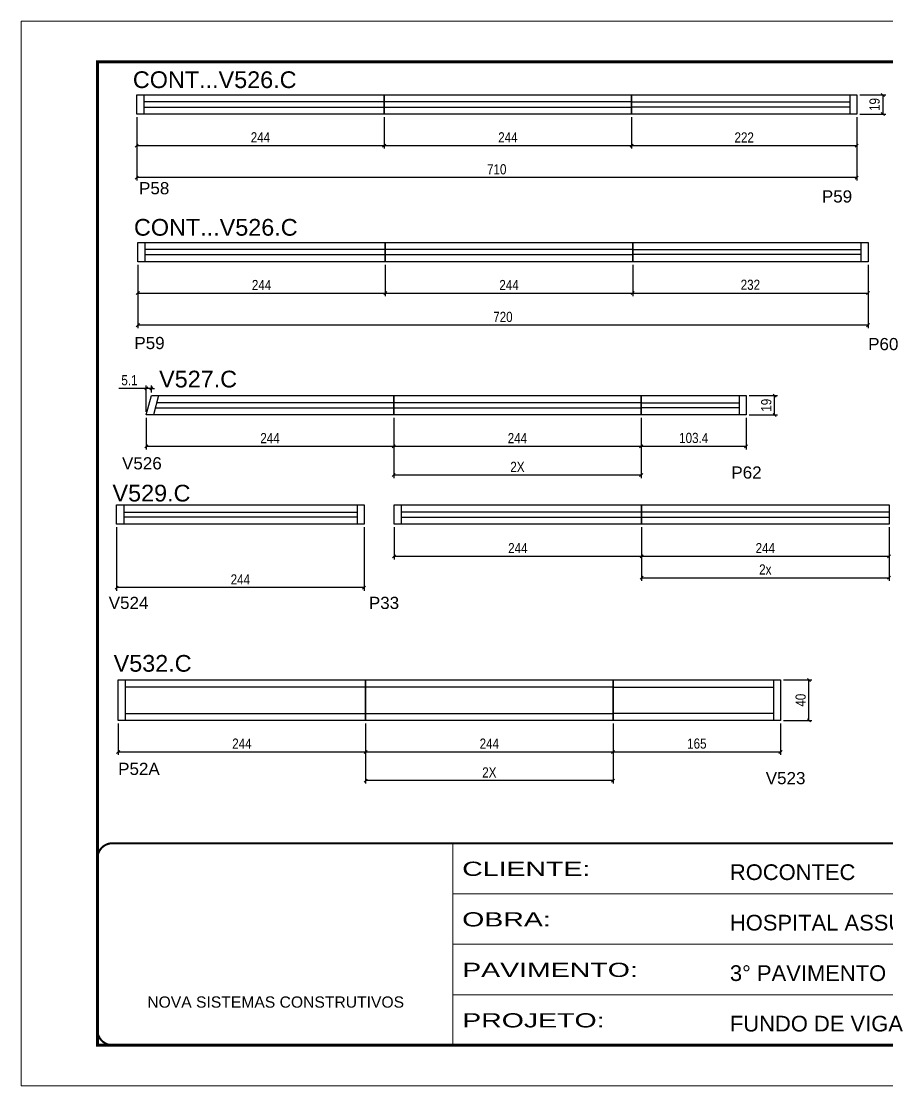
# Model space of a CAD drawing. Extents: x 2216 to 194001, y 226 to 38185.
# Drawn here: x 3815 to 4668, y 1375 to 2425 of the extents above; entities that cross this region are included whole.
import ezdxf

# ---------------------------------------------------------------- set-up
doc = ezdxf.new("R2010")
doc.units = 0
doc.linetypes.add('CONTINUO', pattern=[0])
doc.linetypes.add('DASHED', pattern=[0.75, 0.5, -0.25])
doc.layers.add('00 - FELIPE', color=2, linetype='Continuous', plot=False)
for name, color, linetype in [('5', 5, 'Continuous'), ('COTA', 241, 'Continuous'), ('NOMENCLATURA', 7, 'Continuous'), ('Painéis', 200, 'Continuous'), ('SARR_2.2x7', 40, 'Continuous')]:
    doc.layers.add(name, color=color, linetype=linetype)
for name, color, linetype, lineweight in [('Folhas', 255, 'Continuous', 9), ('Romaneio', 3, 'Continuous', 13), ('SARRAFO DE PRESSAO', 251, 'DASHED', 9)]:
    doc.layers.add(name, color=color, linetype=linetype, lineweight=lineweight)
doc.styles.add('ARIAL', font='arial.ttf')
doc.styles.add('COTA TECNICA', font='techl___.ttf', dxfattribs={"height": 10})
doc.styles.add('COTA TECNICA-50', font='techl___.ttf', dxfattribs={"height": 10})
doc.styles.get("Standard").update_dxf_attribs({"font": 'arial.ttf'})
doc.styles.add('Tecnologia', font='')
doc.styles.get('Tecnologia').set_extended_font_data('Forgotten Futurist')
doc.dimstyles.new('COTA PAINEL-50', dxfattribs={"dimtxt": 10, "dimasz": 3, "dimexe": 3, "dimexo": 3, "dimgap": 3, "dimtad": 1, "dimdec": 1, "dimzin": 12, "dimdsep": 46, "dimtxsty": 'COTA TECNICA-50', "dimblk1": 'OBLIQUE', "dimblk2": 'OBLIQUE', "dimsah": 1, "dimcen": 0.9, "dimclrd": 4, "dimclre": 4, "dimclrt": 240, "dimadec": 1, "dimazin": 3, "dimtfac": 1, "dimtdec": 1, "dimtmove": 0, "dimatfit": 3, "dimfxl": 1, "dimtolj": 1, "dimtzin": 12, "dimarcsym": 0})
doc.dimstyles.new('PAINEL', dxfattribs={"dimtxt": 10, "dimasz": 3, "dimexe": 3, "dimexo": 3, "dimgap": 3, "dimtad": 1, "dimdec": 1, "dimzin": 12, "dimdsep": 46, "dimtxsty": 'COTA TECNICA', "dimblk1": 'OBLIQUE', "dimblk2": 'OBLIQUE', "dimsah": 1, "dimcen": 0.9, "dimclrd": 4, "dimclre": 4, "dimclrt": 240, "dimadec": 1, "dimazin": 3, "dimtfac": 1, "dimtdec": 1, "dimtmove": 0, "dimatfit": 3, "dimfxl": 1, "dimtolj": 1, "dimtzin": 12, "dimarcsym": 0})

# ---------------------------------------------------------------- blocks, each defined once
blk = doc.blocks.new('9999999999')
at = {"color": 30, "linetype": 'CONTINUO'}
for p, q in [((98564.6, 34230.2), (98564.6, 34429.4)), ((98564.6, 34379.6), (99584, 34379.6)), ((98564.6, 34329.8), (99488, 34329.8)), ((99584, 34329.8), (99488, 34329.8)), ((99488, 34329.8), (99488, 34230.2)), ((98564.6, 34280), (99488, 34280))]:
    blk.add_line(p, q, dxfattribs=at)
at = {"color": 30, "linetype": 'CONTINUO', "const_width": 2}
blk.add_lwpolyline([(99584, 34230.2), (99584, 34414.4, 0.414214), (99569, 34429.4), (98229, 34429.4, 0.414214), (98214, 34414.4), (98214, 34245.2, 0.414214), (98229, 34230.2), (99584, 34230.2)], format="xyb", dxfattribs=at)
at = {"layer": 'Folhas'}
blk.add_lwpolyline([(98139, 34190.2), (99624, 34190.2), (99624, 35240.2), (98139, 35240.2)], close=True, dxfattribs=at)
at = {"layer": 'Folhas', "color": 30, "const_width": 3}
blk.add_lwpolyline([(98214, 34230.2), (99584, 34230.2), (99584, 35200.2), (98214, 35200.2)], close=True, dxfattribs=at)
at = {"color": 7, "linetype": 'Continuous', "ltscale": 5, "style": 'ARIAL'}
for s, height, p in [('ROCONTEC', 15.48, (98837.7, 34393.1)), ('HOSPITAL ASSUNÇÃO', 15.483, (98837.7, 34343.3)), ('3° PAVIMENTO', 15.483, (98837.7, 34293.5)), ('NOVA SISTEMAS CONSTRUTIVOS', 11.059, (98263.2, 34267.2)), ('FUNDO DE VIGA', 15.483, (98837.7, 34243.7))]:
    blk.add_text(s, height=height, dxfattribs=at).set_placement(p)
at = {"layer": 'Folhas', "color": 7, "style": 'Tecnologia', "width": 1.5}
for s, p in [('CLIENTE:', (98573.7, 34397.2)), ('OBRA:', (98573.7, 34347.3)), ('PAVIMENTO:', (98573.7, 34297.5)), ('PROJETO:', (98573.7, 34247.7))]:
    blk.add_text(s, height=14, dxfattribs=at).set_placement(p)
blk = doc.blocks.new('_Oblique')
at = {"color": 0, "linetype": 'ByBlock', "lineweight": -2}
blk.add_line((-0.5, -0.5), (0.5, 0.5), dxfattribs=at)
blk = doc.blocks.new('*D147')
at = {"layer": 'COTA', "color": 4, "linetype": 'ByBlock', "lineweight": -2, "transparency": 16777216}
for p, q in [((4416.5, 2330.1), (4416.5, 2299.1)), ((4638.5, 2330.1), (4638.5, 2299.1)), ((4416.5, 2302.1), (4638.5, 2302.1))]:
    blk.add_line(p, q, dxfattribs=at)
at = {"layer": 'Defpoints', "color": 0, "linetype": 'ByBlock', "transparency": 16777216}
for p in [(4416.5, 2333.1), (4638.5, 2333.1), (4638.5, 2302.1)]:
    blk.add_point(p, dxfattribs=at)
at = {"layer": 'COTA', "color": 4, "linetype": 'ByBlock', "lineweight": -2, "transparency": 16777216, "xscale": 3, "yscale": 3, "zscale": 3, "rotation": 180}
blk.add_blockref('_Oblique', (4416.5, 2302.1), dxfattribs=at)
at = {"layer": 'COTA', "color": 4, "linetype": 'ByBlock', "lineweight": -2, "transparency": 16777216, "xscale": 3, "yscale": 3, "zscale": 3}
blk.add_blockref('_Oblique', (4638.5, 2302.1), dxfattribs=at)
at = {"layer": 'COTA', "color": 240, "linetype": 'ByBlock', "transparency": 16777216, "insert": (4527.5, 2310.1), "char_height": 10, "attachment_point": 5, "style": 'COTA TECNICA-50'}
blk.add_mtext('\\A1;222', dxfattribs=at)
blk = doc.blocks.new('*D148')
at = {"layer": 'Defpoints', "color": 0, "linetype": 'ByBlock', "transparency": 16777216}
for p in [(3928.5, 2333.1), (4172.5, 2333.1), (4172.5, 2302.1)]:
    blk.add_point(p, dxfattribs=at)
at = {"layer": 'Romaneio', "color": 4, "linetype": 'ByBlock', "lineweight": -2, "transparency": 16777216}
for p, q in [((3928.5, 2330.1), (3928.5, 2299.1)), ((4172.5, 2330.1), (4172.5, 2299.1)), ((3928.5, 2302.1), (4172.5, 2302.1))]:
    blk.add_line(p, q, dxfattribs=at)
at = {"layer": 'Romaneio', "color": 4, "linetype": 'ByBlock', "lineweight": -2, "transparency": 16777216, "xscale": 3, "yscale": 3, "zscale": 3, "rotation": 180}
blk.add_blockref('_Oblique', (3928.5, 2302.1), dxfattribs=at)
at = {"layer": 'Romaneio', "color": 4, "linetype": 'ByBlock', "lineweight": -2, "transparency": 16777216, "xscale": 3, "yscale": 3, "zscale": 3}
blk.add_blockref('_Oblique', (4172.5, 2302.1), dxfattribs=at)
at = {"layer": 'Romaneio', "color": 240, "linetype": 'ByBlock', "transparency": 16777216, "insert": (4050.5, 2310.2), "char_height": 10, "attachment_point": 5, "style": 'COTA TECNICA-50'}
blk.add_mtext('\\A1;244', dxfattribs=at)
blk = doc.blocks.new('*D29')
at = {"layer": 'Defpoints', "color": 0, "linetype": 'ByBlock', "transparency": 16777216}
for p in [(4172.5, 2333.1), (4416.5, 2333.1), (4416.5, 2302.1)]:
    blk.add_point(p, dxfattribs=at)
at = {"layer": 'Romaneio', "color": 4, "linetype": 'ByBlock', "lineweight": -2, "transparency": 16777216}
for p, q in [((4172.5, 2330.1), (4172.5, 2299.1)), ((4416.5, 2330.1), (4416.5, 2299.1)), ((4172.5, 2302.1), (4416.5, 2302.1))]:
    blk.add_line(p, q, dxfattribs=at)
at = {"layer": 'Romaneio', "color": 4, "linetype": 'ByBlock', "lineweight": -2, "transparency": 16777216, "xscale": 3, "yscale": 3, "zscale": 3, "rotation": 180}
blk.add_blockref('_Oblique', (4172.5, 2302.1), dxfattribs=at)
at = {"layer": 'Romaneio', "color": 4, "linetype": 'ByBlock', "lineweight": -2, "transparency": 16777216, "xscale": 3, "yscale": 3, "zscale": 3}
blk.add_blockref('_Oblique', (4416.5, 2302.1), dxfattribs=at)
at = {"layer": 'Romaneio', "color": 240, "linetype": 'ByBlock', "transparency": 16777216, "insert": (4294.5, 2310.2), "char_height": 10, "attachment_point": 5, "style": 'COTA TECNICA-50'}
blk.add_mtext('\\A1;244', dxfattribs=at)
blk = doc.blocks.new('*D30')
at = {"layer": 'COTA', "color": 4, "linetype": 'ByBlock', "lineweight": -2, "transparency": 16777216}
for p, q in [((3928.5, 2330.1), (3928.5, 2267.5)), ((4638.5, 2330.1), (4638.5, 2267.5)), ((4638.5, 2270.5), (3928.5, 2270.5))]:
    blk.add_line(p, q, dxfattribs=at)
at = {"layer": 'Defpoints', "color": 0, "linetype": 'ByBlock', "transparency": 16777216}
for p in [(3928.5, 2333.1), (4638.5, 2333.1), (3928.5, 2270.5)]:
    blk.add_point(p, dxfattribs=at)
at = {"layer": 'COTA', "color": 4, "linetype": 'ByBlock', "lineweight": -2, "transparency": 16777216, "xscale": 3, "yscale": 3, "zscale": 3, "rotation": 180}
blk.add_blockref('_Oblique', (3928.5, 2270.5), dxfattribs=at)
at = {"layer": 'COTA', "color": 4, "linetype": 'ByBlock', "lineweight": -2, "transparency": 16777216, "xscale": 3, "yscale": 3, "zscale": 3}
blk.add_blockref('_Oblique', (4638.5, 2270.5), dxfattribs=at)
at = {"layer": 'COTA', "color": 240, "linetype": 'ByBlock', "transparency": 16777216, "insert": (4283.5, 2278.6), "char_height": 10, "attachment_point": 5, "style": 'COTA TECNICA-50'}
blk.add_mtext('\\A1;710', dxfattribs=at)
blk = doc.blocks.new('*D149')
at = {"layer": 'COTA', "color": 4, "linetype": 'ByBlock', "lineweight": -2, "transparency": 16777216}
for p, q in [((4641.5, 2352.1), (4667.2, 2352.1)), ((4664.2, 2352.1), (4664.2, 2333.1)), ((4641.5, 2333.1), (4667.2, 2333.1))]:
    blk.add_line(p, q, dxfattribs=at)
at = {"layer": 'Defpoints', "color": 0, "linetype": 'ByBlock', "transparency": 16777216}
for p in [(4638.5, 2352.1), (4638.5, 2333.1), (4664.2, 2333.1)]:
    blk.add_point(p, dxfattribs=at)
at = {"layer": 'COTA', "color": 4, "linetype": 'ByBlock', "lineweight": -2, "transparency": 16777216, "xscale": 3, "yscale": 3, "zscale": 3}
for p, rotation in [((4664.2, 2352.1), 90), ((4664.2, 2333.1), 270)]:
    blk.add_blockref('_Oblique', p, dxfattribs=dict(at, rotation=rotation))
at = {"layer": 'COTA', "color": 240, "linetype": 'ByBlock', "transparency": 16777216, "insert": (4656.1, 2342.6), "char_height": 10, "attachment_point": 5, "rotation": 90, "style": 'COTA TECNICA-50'}
blk.add_mtext('\\A1;19', dxfattribs=at)
blk = doc.blocks.new('*D150')
at = {"layer": 'COTA', "color": 4, "linetype": 'ByBlock', "lineweight": -2, "transparency": 16777216}
for p, q in [((4417.6, 2184.5), (4417.6, 2153.5)), ((4649.6, 2184.5), (4649.6, 2153.5)), ((4417.6, 2156.5), (4649.6, 2156.5))]:
    blk.add_line(p, q, dxfattribs=at)
at = {"layer": 'Defpoints', "color": 0, "linetype": 'ByBlock', "transparency": 16777216}
for p in [(4417.6, 2187.5), (4649.6, 2187.5), (4649.6, 2156.5)]:
    blk.add_point(p, dxfattribs=at)
at = {"layer": 'COTA', "color": 4, "linetype": 'ByBlock', "lineweight": -2, "transparency": 16777216, "xscale": 3, "yscale": 3, "zscale": 3, "rotation": 180}
blk.add_blockref('_Oblique', (4417.6, 2156.5), dxfattribs=at)
at = {"layer": 'COTA', "color": 4, "linetype": 'ByBlock', "lineweight": -2, "transparency": 16777216, "xscale": 3, "yscale": 3, "zscale": 3}
blk.add_blockref('_Oblique', (4649.6, 2156.5), dxfattribs=at)
at = {"layer": 'COTA', "color": 240, "linetype": 'ByBlock', "transparency": 16777216, "insert": (4533.6, 2164.7), "char_height": 10, "attachment_point": 5, "style": 'COTA TECNICA-50'}
blk.add_mtext('\\A1;232', dxfattribs=at)
blk = doc.blocks.new('*D151')
at = {"layer": 'Defpoints', "color": 0, "linetype": 'ByBlock', "transparency": 16777216}
for p in [(3929.6, 2187.5), (4173.6, 2187.5), (4173.6, 2156.5)]:
    blk.add_point(p, dxfattribs=at)
at = {"layer": 'Romaneio', "color": 4, "linetype": 'ByBlock', "lineweight": -2, "transparency": 16777216}
for p, q in [((3929.6, 2184.5), (3929.6, 2153.5)), ((4173.6, 2184.5), (4173.6, 2153.5)), ((3929.6, 2156.5), (4173.6, 2156.5))]:
    blk.add_line(p, q, dxfattribs=at)
at = {"layer": 'Romaneio', "color": 4, "linetype": 'ByBlock', "lineweight": -2, "transparency": 16777216, "xscale": 3, "yscale": 3, "zscale": 3, "rotation": 180}
blk.add_blockref('_Oblique', (3929.6, 2156.5), dxfattribs=at)
at = {"layer": 'Romaneio', "color": 4, "linetype": 'ByBlock', "lineweight": -2, "transparency": 16777216, "xscale": 3, "yscale": 3, "zscale": 3}
blk.add_blockref('_Oblique', (4173.6, 2156.5), dxfattribs=at)
at = {"layer": 'Romaneio', "color": 240, "linetype": 'ByBlock', "transparency": 16777216, "insert": (4051.6, 2164.5), "char_height": 10, "attachment_point": 5, "style": 'COTA TECNICA-50'}
blk.add_mtext('\\A1;244', dxfattribs=at)
blk = doc.blocks.new('*D31')
at = {"layer": 'Defpoints', "color": 0, "linetype": 'ByBlock', "transparency": 16777216}
for p in [(4173.6, 2187.5), (4417.6, 2187.5), (4417.6, 2156.5)]:
    blk.add_point(p, dxfattribs=at)
at = {"layer": 'Romaneio', "color": 4, "linetype": 'ByBlock', "lineweight": -2, "transparency": 16777216}
for p, q in [((4173.6, 2184.5), (4173.6, 2153.5)), ((4417.6, 2184.5), (4417.6, 2153.5)), ((4173.6, 2156.5), (4417.6, 2156.5))]:
    blk.add_line(p, q, dxfattribs=at)
at = {"layer": 'Romaneio', "color": 4, "linetype": 'ByBlock', "lineweight": -2, "transparency": 16777216, "xscale": 3, "yscale": 3, "zscale": 3, "rotation": 180}
blk.add_blockref('_Oblique', (4173.6, 2156.5), dxfattribs=at)
at = {"layer": 'Romaneio', "color": 4, "linetype": 'ByBlock', "lineweight": -2, "transparency": 16777216, "xscale": 3, "yscale": 3, "zscale": 3}
blk.add_blockref('_Oblique', (4417.6, 2156.5), dxfattribs=at)
at = {"layer": 'Romaneio', "color": 240, "linetype": 'ByBlock', "transparency": 16777216, "insert": (4295.6, 2164.5), "char_height": 10, "attachment_point": 5, "style": 'COTA TECNICA-50'}
blk.add_mtext('\\A1;244', dxfattribs=at)
blk = doc.blocks.new('*D32')
at = {"layer": 'COTA', "color": 4, "linetype": 'ByBlock', "lineweight": -2, "transparency": 16777216}
for p, q in [((3929.6, 2184.5), (3929.6, 2121.9)), ((4649.6, 2184.5), (4649.6, 2121.9)), ((4649.6, 2124.9), (3929.6, 2124.9))]:
    blk.add_line(p, q, dxfattribs=at)
at = {"layer": 'Defpoints', "color": 0, "linetype": 'ByBlock', "transparency": 16777216}
for p in [(3929.6, 2187.5), (4649.6, 2187.5), (3929.6, 2124.9)]:
    blk.add_point(p, dxfattribs=at)
at = {"layer": 'COTA', "color": 4, "linetype": 'ByBlock', "lineweight": -2, "transparency": 16777216, "xscale": 3, "yscale": 3, "zscale": 3, "rotation": 180}
blk.add_blockref('_Oblique', (3929.6, 2124.9), dxfattribs=at)
at = {"layer": 'COTA', "color": 4, "linetype": 'ByBlock', "lineweight": -2, "transparency": 16777216, "xscale": 3, "yscale": 3, "zscale": 3}
blk.add_blockref('_Oblique', (4649.6, 2124.9), dxfattribs=at)
at = {"layer": 'COTA', "color": 240, "linetype": 'ByBlock', "transparency": 16777216, "insert": (4289.6, 2133), "char_height": 10, "attachment_point": 5, "style": 'COTA TECNICA-50'}
blk.add_mtext('\\A1;720', dxfattribs=at)
blk = doc.blocks.new('*D155')
at = {"layer": 'COTA', "color": 4, "linetype": 'ByBlock', "lineweight": -2, "transparency": 16777216}
for p, q in [((4425.9, 2033.4), (4425.9, 2002.4)), ((4529.4, 2033.4), (4529.4, 2002.4)), ((4425.9, 2005.4), (4529.4, 2005.4))]:
    blk.add_line(p, q, dxfattribs=at)
at = {"layer": 'Defpoints', "color": 0, "linetype": 'ByBlock', "transparency": 16777216}
for p in [(4425.9, 2036.4), (4529.4, 2036.4), (4529.4, 2005.4)]:
    blk.add_point(p, dxfattribs=at)
at = {"layer": 'COTA', "color": 4, "linetype": 'ByBlock', "lineweight": -2, "transparency": 16777216, "xscale": 3, "yscale": 3, "zscale": 3, "rotation": 180}
blk.add_blockref('_Oblique', (4425.9, 2005.4), dxfattribs=at)
at = {"layer": 'COTA', "color": 4, "linetype": 'ByBlock', "lineweight": -2, "transparency": 16777216, "xscale": 3, "yscale": 3, "zscale": 3}
blk.add_blockref('_Oblique', (4529.4, 2005.4), dxfattribs=at)
at = {"layer": 'COTA', "color": 240, "linetype": 'ByBlock', "transparency": 16777216, "insert": (4477.7, 2013.6), "char_height": 10, "attachment_point": 5, "style": 'COTA TECNICA-50'}
blk.add_mtext('\\A1;103.4', dxfattribs=at)
blk = doc.blocks.new('*D156')
at = {"layer": 'Defpoints', "color": 0, "linetype": 'ByBlock', "transparency": 16777216}
for p in [(3937.9, 2036.4), (4181.9, 2036.4), (4181.9, 2005.4)]:
    blk.add_point(p, dxfattribs=at)
at = {"layer": 'Romaneio', "color": 4, "linetype": 'ByBlock', "lineweight": -2, "transparency": 16777216}
for p, q in [((3937.9, 2033.4), (3937.9, 2002.4)), ((4181.9, 2033.4), (4181.9, 2002.4)), ((3937.9, 2005.4), (4181.9, 2005.4))]:
    blk.add_line(p, q, dxfattribs=at)
at = {"layer": 'Romaneio', "color": 4, "linetype": 'ByBlock', "lineweight": -2, "transparency": 16777216, "xscale": 3, "yscale": 3, "zscale": 3, "rotation": 180}
blk.add_blockref('_Oblique', (3937.9, 2005.4), dxfattribs=at)
at = {"layer": 'Romaneio', "color": 4, "linetype": 'ByBlock', "lineweight": -2, "transparency": 16777216, "xscale": 3, "yscale": 3, "zscale": 3}
blk.add_blockref('_Oblique', (4181.9, 2005.4), dxfattribs=at)
at = {"layer": 'Romaneio', "color": 240, "linetype": 'ByBlock', "transparency": 16777216, "insert": (4059.9, 2013.5), "char_height": 10, "attachment_point": 5, "style": 'COTA TECNICA-50'}
blk.add_mtext('\\A1;244', dxfattribs=at)
blk = doc.blocks.new('*D35')
at = {"layer": 'Defpoints', "color": 0, "linetype": 'ByBlock', "transparency": 16777216}
for p in [(4181.9, 2036.4), (4425.9, 2036.4), (4425.9, 2005.4)]:
    blk.add_point(p, dxfattribs=at)
at = {"layer": 'Romaneio', "color": 4, "linetype": 'ByBlock', "lineweight": -2, "transparency": 16777216}
for p, q in [((4181.9, 2033.4), (4181.9, 2002.4)), ((4425.9, 2033.4), (4425.9, 2002.4)), ((4181.9, 2005.4), (4425.9, 2005.4))]:
    blk.add_line(p, q, dxfattribs=at)
at = {"layer": 'Romaneio', "color": 4, "linetype": 'ByBlock', "lineweight": -2, "transparency": 16777216, "xscale": 3, "yscale": 3, "zscale": 3, "rotation": 180}
blk.add_blockref('_Oblique', (4181.9, 2005.4), dxfattribs=at)
at = {"layer": 'Romaneio', "color": 4, "linetype": 'ByBlock', "lineweight": -2, "transparency": 16777216, "xscale": 3, "yscale": 3, "zscale": 3}
blk.add_blockref('_Oblique', (4425.9, 2005.4), dxfattribs=at)
at = {"layer": 'Romaneio', "color": 240, "linetype": 'ByBlock', "transparency": 16777216, "insert": (4303.9, 2013.5), "char_height": 10, "attachment_point": 5, "style": 'COTA TECNICA-50'}
blk.add_mtext('\\A1;244', dxfattribs=at)
blk = doc.blocks.new('*D36')
at = {"layer": 'COTA', "color": 4, "linetype": 'ByBlock', "lineweight": -2, "transparency": 16777216}
for p, q in [((4181.9, 2033.4), (4181.9, 1974.1)), ((4425.9, 2033.4), (4425.9, 1974.1)), ((4425.9, 1977.1), (4181.9, 1977.1))]:
    blk.add_line(p, q, dxfattribs=at)
at = {"layer": 'Defpoints', "color": 0, "linetype": 'ByBlock', "transparency": 16777216}
for p in [(4181.9, 2036.4), (4425.9, 2036.4), (4181.9, 1977.1)]:
    blk.add_point(p, dxfattribs=at)
at = {"layer": 'COTA', "color": 4, "linetype": 'ByBlock', "lineweight": -2, "transparency": 16777216, "xscale": 3, "yscale": 3, "zscale": 3, "rotation": 180}
blk.add_blockref('_Oblique', (4181.9, 1977.1), dxfattribs=at)
at = {"layer": 'COTA', "color": 4, "linetype": 'ByBlock', "lineweight": -2, "transparency": 16777216, "xscale": 3, "yscale": 3, "zscale": 3}
blk.add_blockref('_Oblique', (4425.9, 1977.1), dxfattribs=at)
at = {"layer": 'COTA', "color": 240, "linetype": 'ByBlock', "transparency": 16777216, "insert": (4303.9, 1985.1), "char_height": 10, "attachment_point": 5, "style": 'COTA TECNICA-50'}
blk.add_mtext('\\A1;2X', dxfattribs=at)
blk = doc.blocks.new('*D157')
at = {"layer": 'COTA', "color": 4, "linetype": 'ByBlock', "lineweight": -2, "transparency": 16777216}
for p, q in [((4532.4, 2055.4), (4560.4, 2055.4)), ((4557.4, 2036.4), (4557.4, 2055.4)), ((4532.4, 2036.4), (4560.4, 2036.4))]:
    blk.add_line(p, q, dxfattribs=at)
at = {"layer": 'Defpoints', "color": 0, "linetype": 'ByBlock', "transparency": 16777216}
for p in [(4529.4, 2055.4), (4557.4, 2055.4), (4529.4, 2036.4)]:
    blk.add_point(p, dxfattribs=at)
at = {"layer": 'COTA', "color": 4, "linetype": 'ByBlock', "lineweight": -2, "transparency": 16777216, "xscale": 3, "yscale": 3, "zscale": 3}
for p, rotation in [((4557.4, 2055.4), 90), ((4557.4, 2036.4), 270)]:
    blk.add_blockref('_Oblique', p, dxfattribs=dict(at, rotation=rotation))
at = {"layer": 'COTA', "color": 240, "linetype": 'ByBlock', "transparency": 16777216, "insert": (4549.3, 2045.9), "char_height": 10, "attachment_point": 5, "rotation": 90, "style": 'COTA TECNICA-50'}
blk.add_mtext('\\A1;19', dxfattribs=at)
blk = doc.blocks.new('*D210')
at = {"layer": 'Defpoints', "color": 0, "linetype": 'ByBlock', "transparency": 16777216}
for p in [(3908.7, 1928.6), (4152.7, 1928.6), (3908.7, 1866)]:
    blk.add_point(p, dxfattribs=at)
at = {"layer": 'Romaneio', "color": 4, "linetype": 'ByBlock', "lineweight": -2, "transparency": 16777216}
for p, q in [((3908.7, 1925.6), (3908.7, 1863)), ((4152.7, 1925.6), (4152.7, 1863)), ((4152.7, 1866), (3908.7, 1866))]:
    blk.add_line(p, q, dxfattribs=at)
at = {"layer": 'Romaneio', "color": 4, "linetype": 'ByBlock', "lineweight": -2, "transparency": 16777216, "xscale": 3, "yscale": 3, "zscale": 3}
for p, rotation in [((3908.7, 1866), 180.0000000074936), ((4152.7, 1866), 7.493605735930942e-09)]:
    blk.add_blockref('_Oblique', p, dxfattribs=dict(at, rotation=rotation))
at = {"layer": 'Romaneio', "color": 240, "linetype": 'ByBlock', "transparency": 16777216, "insert": (4030.7, 1874.1), "char_height": 10, "attachment_point": 5, "rotation": 0, "style": 'COTA TECNICA-50'}
blk.add_mtext('\\A1;244', dxfattribs=at)
blk = doc.blocks.new('*D212')
at = {"layer": 'Defpoints', "color": 0, "linetype": 'ByBlock', "transparency": 16777216}
for p in [(4182.3, 1928.6), (4426.3, 1928.6), (4426.3, 1896.9)]:
    blk.add_point(p, dxfattribs=at)
at = {"layer": 'Romaneio', "color": 4, "linetype": 'ByBlock', "lineweight": -2, "transparency": 16777216}
for p, q in [((4182.3, 1925.6), (4182.3, 1893.9)), ((4426.3, 1925.6), (4426.3, 1893.9)), ((4182.3, 1896.9), (4426.3, 1896.9))]:
    blk.add_line(p, q, dxfattribs=at)
at = {"layer": 'Romaneio', "color": 4, "linetype": 'ByBlock', "lineweight": -2, "transparency": 16777216, "xscale": 3, "yscale": 3, "zscale": 3, "rotation": 180}
blk.add_blockref('_Oblique', (4182.3, 1896.9), dxfattribs=at)
at = {"layer": 'Romaneio', "color": 4, "linetype": 'ByBlock', "lineweight": -2, "transparency": 16777216, "xscale": 3, "yscale": 3, "zscale": 3}
blk.add_blockref('_Oblique', (4426.3, 1896.9), dxfattribs=at)
at = {"layer": 'Romaneio', "color": 240, "linetype": 'ByBlock', "transparency": 16777216, "insert": (4304.3, 1905), "char_height": 10, "attachment_point": 5, "style": 'COTA TECNICA-50'}
blk.add_mtext('\\A1;244', dxfattribs=at)
blk = doc.blocks.new('*D83')
at = {"layer": 'Defpoints', "color": 0, "linetype": 'ByBlock', "transparency": 16777216}
for p in [(4426.3, 1928.6), (4670.3, 1928.6), (4670.3, 1896.9)]:
    blk.add_point(p, dxfattribs=at)
at = {"layer": 'Romaneio', "color": 4, "linetype": 'ByBlock', "lineweight": -2, "transparency": 16777216}
for p, q in [((4426.3, 1925.6), (4426.3, 1893.9)), ((4670.3, 1925.6), (4670.3, 1893.9)), ((4426.3, 1896.9), (4670.3, 1896.9))]:
    blk.add_line(p, q, dxfattribs=at)
at = {"layer": 'Romaneio', "color": 4, "linetype": 'ByBlock', "lineweight": -2, "transparency": 16777216, "xscale": 3, "yscale": 3, "zscale": 3, "rotation": 180}
blk.add_blockref('_Oblique', (4426.3, 1896.9), dxfattribs=at)
at = {"layer": 'Romaneio', "color": 4, "linetype": 'ByBlock', "lineweight": -2, "transparency": 16777216, "xscale": 3, "yscale": 3, "zscale": 3}
blk.add_blockref('_Oblique', (4670.3, 1896.9), dxfattribs=at)
at = {"layer": 'Romaneio', "color": 240, "linetype": 'ByBlock', "transparency": 16777216, "insert": (4548.3, 1905), "char_height": 10, "attachment_point": 5, "style": 'COTA TECNICA-50'}
blk.add_mtext('\\A1;244', dxfattribs=at)
blk = doc.blocks.new('*D215')
at = {"layer": 'COTA', "color": 4, "linetype": 'ByBlock', "lineweight": -2, "transparency": 16777216}
for p, q in [((4398.2, 1732), (4398.2, 1701)), ((4563.3, 1732), (4563.3, 1701)), ((4398.2, 1704), (4563.3, 1704))]:
    blk.add_line(p, q, dxfattribs=at)
at = {"layer": 'Defpoints', "color": 0, "linetype": 'ByBlock', "transparency": 16777216}
for p in [(4398.2, 1735), (4563.3, 1735), (4563.3, 1704)]:
    blk.add_point(p, dxfattribs=at)
at = {"layer": 'COTA', "color": 4, "linetype": 'ByBlock', "lineweight": -2, "transparency": 16777216, "xscale": 3, "yscale": 3, "zscale": 3, "rotation": 180}
blk.add_blockref('_Oblique', (4398.2, 1704), dxfattribs=at)
at = {"layer": 'COTA', "color": 4, "linetype": 'ByBlock', "lineweight": -2, "transparency": 16777216, "xscale": 3, "yscale": 3, "zscale": 3}
blk.add_blockref('_Oblique', (4563.3, 1704), dxfattribs=at)
at = {"layer": 'COTA', "color": 240, "linetype": 'ByBlock', "transparency": 16777216, "insert": (4480.8, 1712.1), "char_height": 10, "attachment_point": 5, "style": 'COTA TECNICA-50'}
blk.add_mtext('\\A1;165', dxfattribs=at)
blk = doc.blocks.new('*D216')
at = {"layer": 'Defpoints', "color": 0, "linetype": 'ByBlock', "transparency": 16777216}
for p in [(3910.2, 1735), (4154.2, 1735), (4154.2, 1704)]:
    blk.add_point(p, dxfattribs=at)
at = {"layer": 'Romaneio', "color": 4, "linetype": 'ByBlock', "lineweight": -2, "transparency": 16777216}
for p, q in [((3910.2, 1732), (3910.2, 1701)), ((4154.2, 1732), (4154.2, 1701)), ((3910.2, 1704), (4154.2, 1704))]:
    blk.add_line(p, q, dxfattribs=at)
at = {"layer": 'Romaneio', "color": 4, "linetype": 'ByBlock', "lineweight": -2, "transparency": 16777216, "xscale": 3, "yscale": 3, "zscale": 3, "rotation": 180}
blk.add_blockref('_Oblique', (3910.2, 1704), dxfattribs=at)
at = {"layer": 'Romaneio', "color": 4, "linetype": 'ByBlock', "lineweight": -2, "transparency": 16777216, "xscale": 3, "yscale": 3, "zscale": 3}
blk.add_blockref('_Oblique', (4154.2, 1704), dxfattribs=at)
at = {"layer": 'Romaneio', "color": 240, "linetype": 'ByBlock', "transparency": 16777216, "insert": (4032.2, 1712.1), "char_height": 10, "attachment_point": 5, "style": 'COTA TECNICA-50'}
blk.add_mtext('\\A1;244', dxfattribs=at)
blk = doc.blocks.new('*D87')
at = {"layer": 'Defpoints', "color": 0, "linetype": 'ByBlock', "transparency": 16777216}
for p in [(4154.2, 1735), (4398.2, 1735), (4398.2, 1704)]:
    blk.add_point(p, dxfattribs=at)
at = {"layer": 'Romaneio', "color": 4, "linetype": 'ByBlock', "lineweight": -2, "transparency": 16777216}
for p, q in [((4154.2, 1732), (4154.2, 1701)), ((4398.2, 1732), (4398.2, 1701)), ((4154.2, 1704), (4398.2, 1704))]:
    blk.add_line(p, q, dxfattribs=at)
at = {"layer": 'Romaneio', "color": 4, "linetype": 'ByBlock', "lineweight": -2, "transparency": 16777216, "xscale": 3, "yscale": 3, "zscale": 3, "rotation": 180}
blk.add_blockref('_Oblique', (4154.2, 1704), dxfattribs=at)
at = {"layer": 'Romaneio', "color": 4, "linetype": 'ByBlock', "lineweight": -2, "transparency": 16777216, "xscale": 3, "yscale": 3, "zscale": 3}
blk.add_blockref('_Oblique', (4398.2, 1704), dxfattribs=at)
at = {"layer": 'Romaneio', "color": 240, "linetype": 'ByBlock', "transparency": 16777216, "insert": (4276.2, 1712.1), "char_height": 10, "attachment_point": 5, "style": 'COTA TECNICA-50'}
blk.add_mtext('\\A1;244', dxfattribs=at)
blk = doc.blocks.new('*D88')
at = {"layer": 'COTA', "color": 4, "linetype": 'ByBlock', "lineweight": -2, "transparency": 16777216}
for p, q in [((4154.2, 1732), (4154.2, 1672.7)), ((4398.2, 1732), (4398.2, 1672.7)), ((4398.2, 1675.7), (4154.2, 1675.7))]:
    blk.add_line(p, q, dxfattribs=at)
at = {"layer": 'Defpoints', "color": 0, "linetype": 'ByBlock', "transparency": 16777216}
for p in [(4154.2, 1735), (4398.2, 1735), (4154.2, 1675.7)]:
    blk.add_point(p, dxfattribs=at)
at = {"layer": 'COTA', "color": 4, "linetype": 'ByBlock', "lineweight": -2, "transparency": 16777216, "xscale": 3, "yscale": 3, "zscale": 3, "rotation": 180}
blk.add_blockref('_Oblique', (4154.2, 1675.7), dxfattribs=at)
at = {"layer": 'COTA', "color": 4, "linetype": 'ByBlock', "lineweight": -2, "transparency": 16777216, "xscale": 3, "yscale": 3, "zscale": 3}
blk.add_blockref('_Oblique', (4398.2, 1675.7), dxfattribs=at)
at = {"layer": 'COTA', "color": 240, "linetype": 'ByBlock', "transparency": 16777216, "insert": (4276.2, 1683.7), "char_height": 10, "attachment_point": 5, "style": 'COTA TECNICA-50'}
blk.add_mtext('\\A1;2X', dxfattribs=at)
blk = doc.blocks.new('*D217')
at = {"layer": 'COTA', "color": 4, "linetype": 'ByBlock', "lineweight": -2, "transparency": 16777216}
for p, q in [((4566.3, 1775), (4594.3, 1775)), ((4591.3, 1735), (4591.3, 1775)), ((4566.3, 1735), (4594.3, 1735))]:
    blk.add_line(p, q, dxfattribs=at)
at = {"layer": 'Defpoints', "color": 0, "linetype": 'ByBlock', "transparency": 16777216}
for p in [(4563.3, 1775), (4591.3, 1775), (4563.3, 1735)]:
    blk.add_point(p, dxfattribs=at)
at = {"layer": 'COTA', "color": 4, "linetype": 'ByBlock', "lineweight": -2, "transparency": 16777216, "xscale": 3, "yscale": 3, "zscale": 3}
for p, rotation in [((4591.3, 1775), 90), ((4591.3, 1735), 270)]:
    blk.add_blockref('_Oblique', p, dxfattribs=dict(at, rotation=rotation))
at = {"layer": 'COTA', "color": 240, "linetype": 'ByBlock', "transparency": 16777216, "insert": (4583.2, 1755), "char_height": 10, "attachment_point": 5, "rotation": 90, "style": 'COTA TECNICA-50'}
blk.add_mtext('\\A1;40', dxfattribs=at)
blk = doc.blocks.new('*D218')
at = {"layer": 'COTA', "color": 4, "linetype": 'ByBlock', "lineweight": -2, "transparency": 16777216}
for p, q in [((3937.9, 2062.5), (3910.7, 2062.5)), ((3937.9, 2039.4), (3937.9, 2065.5)), ((3943, 2062.5), (3937.9, 2062.5)), ((3943, 2058.4), (3943, 2065.5)), ((3943, 2062.5), (3946, 2062.5))]:
    blk.add_line(p, q, dxfattribs=at)
at = {"layer": 'Defpoints', "color": 0, "linetype": 'ByBlock', "transparency": 16777216}
for p in [(3937.9, 2062.5), (3943, 2055.4), (3937.9, 2036.4)]:
    blk.add_point(p, dxfattribs=at)
at = {"layer": 'COTA', "color": 4, "linetype": 'ByBlock', "lineweight": -2, "transparency": 16777216, "xscale": 3, "yscale": 3, "zscale": 3}
blk.add_blockref('_Oblique', (3937.9, 2062.5), dxfattribs=at)
at = {"layer": 'COTA', "color": 4, "linetype": 'ByBlock', "lineweight": -2, "transparency": 16777216, "xscale": 3, "yscale": 3, "zscale": 3, "rotation": 180}
blk.add_blockref('_Oblique', (3943, 2062.5), dxfattribs=at)
at = {"layer": 'COTA', "color": 240, "linetype": 'ByBlock', "transparency": 16777216, "insert": (3921.3, 2070.6), "char_height": 10, "attachment_point": 5, "style": 'COTA TECNICA-50'}
blk.add_mtext('\\A1;5.1', dxfattribs=at)
blk = doc.blocks.new('*D239')
at = {"layer": '00 - FELIPE', "color": 4, "lineweight": -2, "transparency": 16777216}
for p, q in [((4426.3, 1925.6), (4426.3, 1872.8)), ((4670.3, 1925.6), (4670.3, 1872.8)), ((4426.3, 1875.8), (4670.3, 1875.8))]:
    blk.add_line(p, q, dxfattribs=at)
at = {"layer": 'Defpoints', "color": 0, "transparency": 16777216}
for p in [(4426.3, 1928.6), (4670.3, 1928.6), (4670.3, 1875.8)]:
    blk.add_point(p, dxfattribs=at)
at = {"layer": '00 - FELIPE', "color": 4, "lineweight": -2, "transparency": 16777216, "xscale": 3, "yscale": 3, "zscale": 3, "rotation": 180}
blk.add_blockref('_Oblique', (4426.3, 1875.8), dxfattribs=at)
at = {"layer": '00 - FELIPE', "color": 4, "lineweight": -2, "transparency": 16777216, "xscale": 3, "yscale": 3, "zscale": 3}
blk.add_blockref('_Oblique', (4670.3, 1875.8), dxfattribs=at)
at = {"layer": '00 - FELIPE', "color": 240, "transparency": 16777216, "insert": (4548.3, 1883.9), "char_height": 10, "attachment_point": 5, "style": 'COTA TECNICA'}
blk.add_mtext('\\A1;2x', dxfattribs=at)

msp = doc.modelspace()

# ---------------------------------------------------------------- linework, layer by layer
at = {"layer": 'Painéis', "linetype": 'Continuous'}
for points in [[(3928.48, 2352.09), (4172.48, 2352.09), (4172.48, 2333.09), (3928.48, 2333.09)], [(4172.48, 2352.09), (4416.48, 2352.09), (4416.48, 2333.09), (4172.48, 2333.09)], [(3929.57, 2206.46), (4173.57, 2206.46), (4173.57, 2187.46), (3929.57, 2187.46)], [(4173.57, 2206.46), (4417.57, 2206.46), (4417.57, 2187.46), (4173.57, 2187.46)], [(3943.04, 2055.41), (4181.94, 2055.41), (4181.94, 2036.41), (3937.94, 2036.41)], [(4181.94, 2055.41), (4425.94, 2055.41), (4425.94, 2036.41), (4181.94, 2036.41)], [(3908.72, 1947.59), (4152.72, 1947.59), (4152.72, 1928.59), (3908.72, 1928.59)], [(4182.34, 1947.59), (4426.34, 1947.59), (4426.34, 1928.59), (4182.34, 1928.59)], [(4426.34, 1947.59), (4670.34, 1947.59), (4670.34, 1928.59), (4426.34, 1928.59)], [(3910.23, 1774.98), (4154.23, 1774.98), (4154.23, 1734.98), (3910.23, 1734.98)], [(4154.23, 1774.98), (4398.23, 1774.98), (4398.23, 1734.98), (4154.23, 1734.98)]]:
    msp.add_lwpolyline(points, close=True, dxfattribs=at)
at = {"layer": 'Painéis', "linetype": 'ByBlock'}
for points in [[(4416.48, 2352.09), (4638.52, 2352.09), (4638.52, 2333.09), (4416.48, 2333.09)], [(4417.57, 2206.46), (4649.6, 2206.46), (4649.6, 2187.46), (4417.57, 2187.46)], [(4425.94, 2055.41), (4529.38, 2055.41), (4529.38, 2036.41), (4425.94, 2036.41)], [(4398.23, 1774.98), (4563.27, 1774.98), (4563.27, 1734.98), (4398.23, 1734.98)]]:
    msp.add_lwpolyline(points, close=True, dxfattribs=at)
at = {"layer": 'SARR_2.2x7', "linetype": 'Continuous'}
for p, q in [((3935.48, 2352.09), (3935.48, 2333.09)), ((4631.55, 2352.09), (4631.55, 2333.09)), ((4172.48, 2345.09), (3935.48, 2345.09)), ((4416.48, 2345.09), (4172.48, 2345.09)), ((4416.49, 2345.09), (4631.55, 2345.09)), ((3935.48, 2340.09), (4172.48, 2340.09)), ((4172.48, 2340.09), (4416.48, 2340.09)), ((4631.55, 2340.09), (4416.48, 2340.09)), ((3936.57, 2206.46), (3936.57, 2187.46)), ((4642.63, 2206.46), (4642.63, 2187.46)), ((4173.57, 2199.46), (3936.57, 2199.46)), ((4417.57, 2199.46), (4173.57, 2199.46)), ((4417.57, 2199.46), (4642.63, 2199.46)), ((3936.57, 2194.46), (4173.57, 2194.46)), ((4173.57, 2194.46), (4417.57, 2194.46)), ((4642.63, 2194.46), (4417.57, 2194.46)), ((3950.04, 2055.41), (3944.94, 2036.41)), ((4181.94, 2048.41), (3948.16, 2048.41)), ((4425.94, 2048.41), (4181.94, 2048.41)), ((4425.94, 2048.41), (4522.4, 2048.41)), ((4522.4, 2055.41), (4522.4, 2036.41)), ((3946.82, 2043.41), (4181.94, 2043.41)), ((4181.94, 2043.41), (4425.94, 2043.41)), ((4522.4, 2043.41), (4425.94, 2043.41)), ((3915.72, 1947.59), (3915.72, 1928.59)), ((4145.72, 1947.59), (4145.72, 1928.59)), ((4189.34, 1947.59), (4189.34, 1928.59)), ((3915.72, 1940.59), (4145.72, 1940.59)), ((4145.72, 1935.59), (3915.72, 1935.59)), ((4426.34, 1940.59), (4189.34, 1940.59)), ((4189.34, 1935.59), (4426.34, 1935.59)), ((4670.34, 1940.59), (4426.34, 1940.59)), ((4426.34, 1935.59), (4670.34, 1935.59)), ((3917.23, 1774.98), (3917.23, 1734.98)), ((4556.3, 1774.98), (4556.3, 1734.98)), ((4154.23, 1767.98), (3917.23, 1767.98)), ((4398.23, 1767.98), (4154.23, 1767.98)), ((4398.24, 1767.98), (4556.3, 1767.98)), ((3917.23, 1741.98), (4154.23, 1741.98)), ((4154.23, 1741.98), (4398.23, 1741.98)), ((4556.3, 1741.98), (4398.23, 1741.98))]:
    msp.add_line(p, q, dxfattribs=at)

# ---------------------------------------------------------------- block references
at = {"layer": 'SARRAFO DE PRESSAO', "color": 6, "linetype": 'ByBlock'}
msp.add_blockref('9999999999', (-94324.29, -32815.53), dxfattribs=at)

# ---------------------------------------------------------------- texts
at = {"layer": '5', "linetype": 'Continuous'}
for s, p in [('P58', (3930.81, 2254.02)), ('P59', (4604.1, 2245.9)), ('P59', (3926.21, 2101.3)), ('P60', (4649.71, 2100.27)), ('V526', (3914.02, 1982.65)), ('P62', (4514.86, 1973.54)), ('V524', (3900.91, 1844.95)), ('P33', (4157.42, 1844.95)), ('P52A', (3910.18, 1681.22)), ('V523', (4548.75, 1672.11))]:
    msp.add_text(s, height=12, rotation=359.99996, dxfattribs=at).set_placement(p)
at = {"layer": 'NOMENCLATURA', "linetype": 'Continuous'}
for s, p in [('CONT...V526.C', (3924.71, 2358.81)), ('CONT...V526.C', (3925.79, 2213.18)), ('V527.C', (3950.58, 2063.49)), ('V529.C', (3904.62, 1950.98)), ('V532.C', (3905.73, 1783.06))]:
    msp.add_text(s, height=16.5, dxfattribs=at).set_placement(p)

# ---------------------------------------------------------------- dimensions: what is measured, and where the dimension line sits
at = {"layer": '00 - FELIPE'}
dim = msp.add_linear_dim(base=(4670.34, 1875.82), p1=(4426.34, 1928.59), p2=(4670.34, 1928.59), text='2x', dimstyle='PAINEL', dxfattribs=at)
dim.commit()
dim.dimension.update_dxf_attribs({"geometry": '*D239', "text_midpoint": (4548.34, 1883.88)})
at = {"layer": 'COTA', "linetype": 'ByBlock'}
for base, p1, p2, picture, middle in [((4664.19, 2333.09), (4638.52, 2352.09), (4638.52, 2333.09), '*D149', (4656.1, 2342.59)), ((4557.38, 2055.41), (4529.38, 2036.41), (4529.38, 2055.41), '*D157', (4549.3, 2045.91)), ((4591.28, 1774.98), (4563.27, 1734.98), (4563.27, 1774.98), '*D217', (4583.17, 1754.98))]:
    dim = msp.add_linear_dim(base=base, p1=p1, p2=p2, angle=90, dimstyle='COTA PAINEL-50', override={"dimarcsym": 1}, dxfattribs=at)
    dim.commit()
    dim.dimension.update_dxf_attribs({"geometry": picture, "text_midpoint": middle})
for base, p1, p2, picture, middle in [((3928.48, 2270.52), (4638.52, 2333.09), (3928.48, 2333.09), '*D30', (4283.5, 2278.62)), ((4638.52, 2302.1), (4416.48, 2333.09), (4638.52, 2333.09), '*D147', (4527.5, 2310.1)), ((3929.57, 2124.89), (4649.6, 2187.46), (3929.57, 2187.46), '*D32', (4289.59, 2132.99)), ((4649.6, 2156.46), (4417.57, 2187.46), (4649.6, 2187.46), '*D150', (4533.59, 2164.68)), ((3937.94, 2062.45), (3943.04, 2055.41), (3937.94, 2036.41), '*D218', (3921.32, 2070.56)), ((4529.38, 2005.42), (4425.94, 2036.41), (4529.38, 2036.41), '*D155', (4477.66, 2013.64)), ((4563.27, 1703.99), (4398.23, 1734.98), (4563.27, 1734.98), '*D215', (4480.75, 1712.1))]:
    dim = msp.add_linear_dim(base=base, p1=p1, p2=p2, dimstyle='COTA PAINEL-50', override={"dimarcsym": 1}, dxfattribs=at)
    dim.commit()
    dim.dimension.update_dxf_attribs({"geometry": picture, "text_midpoint": middle})
for base, p1, p2, picture, middle in [((4181.94, 1977.09), (4425.94, 2036.41), (4181.94, 2036.41), '*D36', (4303.94, 1985.15)), ((4154.23, 1675.66), (4398.23, 1734.98), (4154.23, 1734.98), '*D88', (4276.23, 1683.72))]:
    dim = msp.add_linear_dim(base=base, p1=p1, p2=p2, text='2X', dimstyle='COTA PAINEL-50', override={"dimarcsym": 1}, dxfattribs=at)
    dim.commit()
    dim.dimension.update_dxf_attribs({"geometry": picture, "text_midpoint": middle})
at = {"layer": 'Romaneio', "linetype": 'ByBlock'}
for p1, p2, distance, picture, middle in [((3928.48, 2333.09), (4172.48, 2333.09), -30.99, '*D148', (4050.48, 2310.17)), ((4172.48, 2333.09), (4416.48, 2333.09), -30.99, '*D29', (4294.48, 2310.17)), ((3929.57, 2187.46), (4173.57, 2187.46), -30.99, '*D151', (4051.57, 2164.54)), ((4173.57, 2187.46), (4417.57, 2187.46), -30.99, '*D31', (4295.57, 2164.54)), ((3937.94, 2036.41), (4181.94, 2036.41), -30.99, '*D156', (4059.94, 2013.5)), ((4181.94, 2036.41), (4425.94, 2036.41), -30.99, '*D35', (4303.94, 2013.5)), ((4152.72, 1928.59), (3908.72, 1928.59), 62.56, '*D210', (4030.72, 1874.1)), ((4182.34, 1928.59), (4426.34, 1928.59), -31.68, '*D212', (4304.34, 1904.99)), ((4426.34, 1928.59), (4670.34, 1928.59), -31.68, '*D83', (4548.34, 1904.99)), ((3910.23, 1734.98), (4154.23, 1734.98), -30.99, '*D216', (4032.23, 1712.06)), ((4154.23, 1734.98), (4398.23, 1734.98), -30.99, '*D87', (4276.23, 1712.06))]:
    dim = msp.add_aligned_dim(p1=p1, p2=p2, distance=distance, dimstyle='COTA PAINEL-50', override={"dimarcsym": 1}, dxfattribs=at)
    dim.commit()
    dim.dimension.update_dxf_attribs({"geometry": picture, "text_midpoint": middle})

doc.saveas('drawing.dxf')
